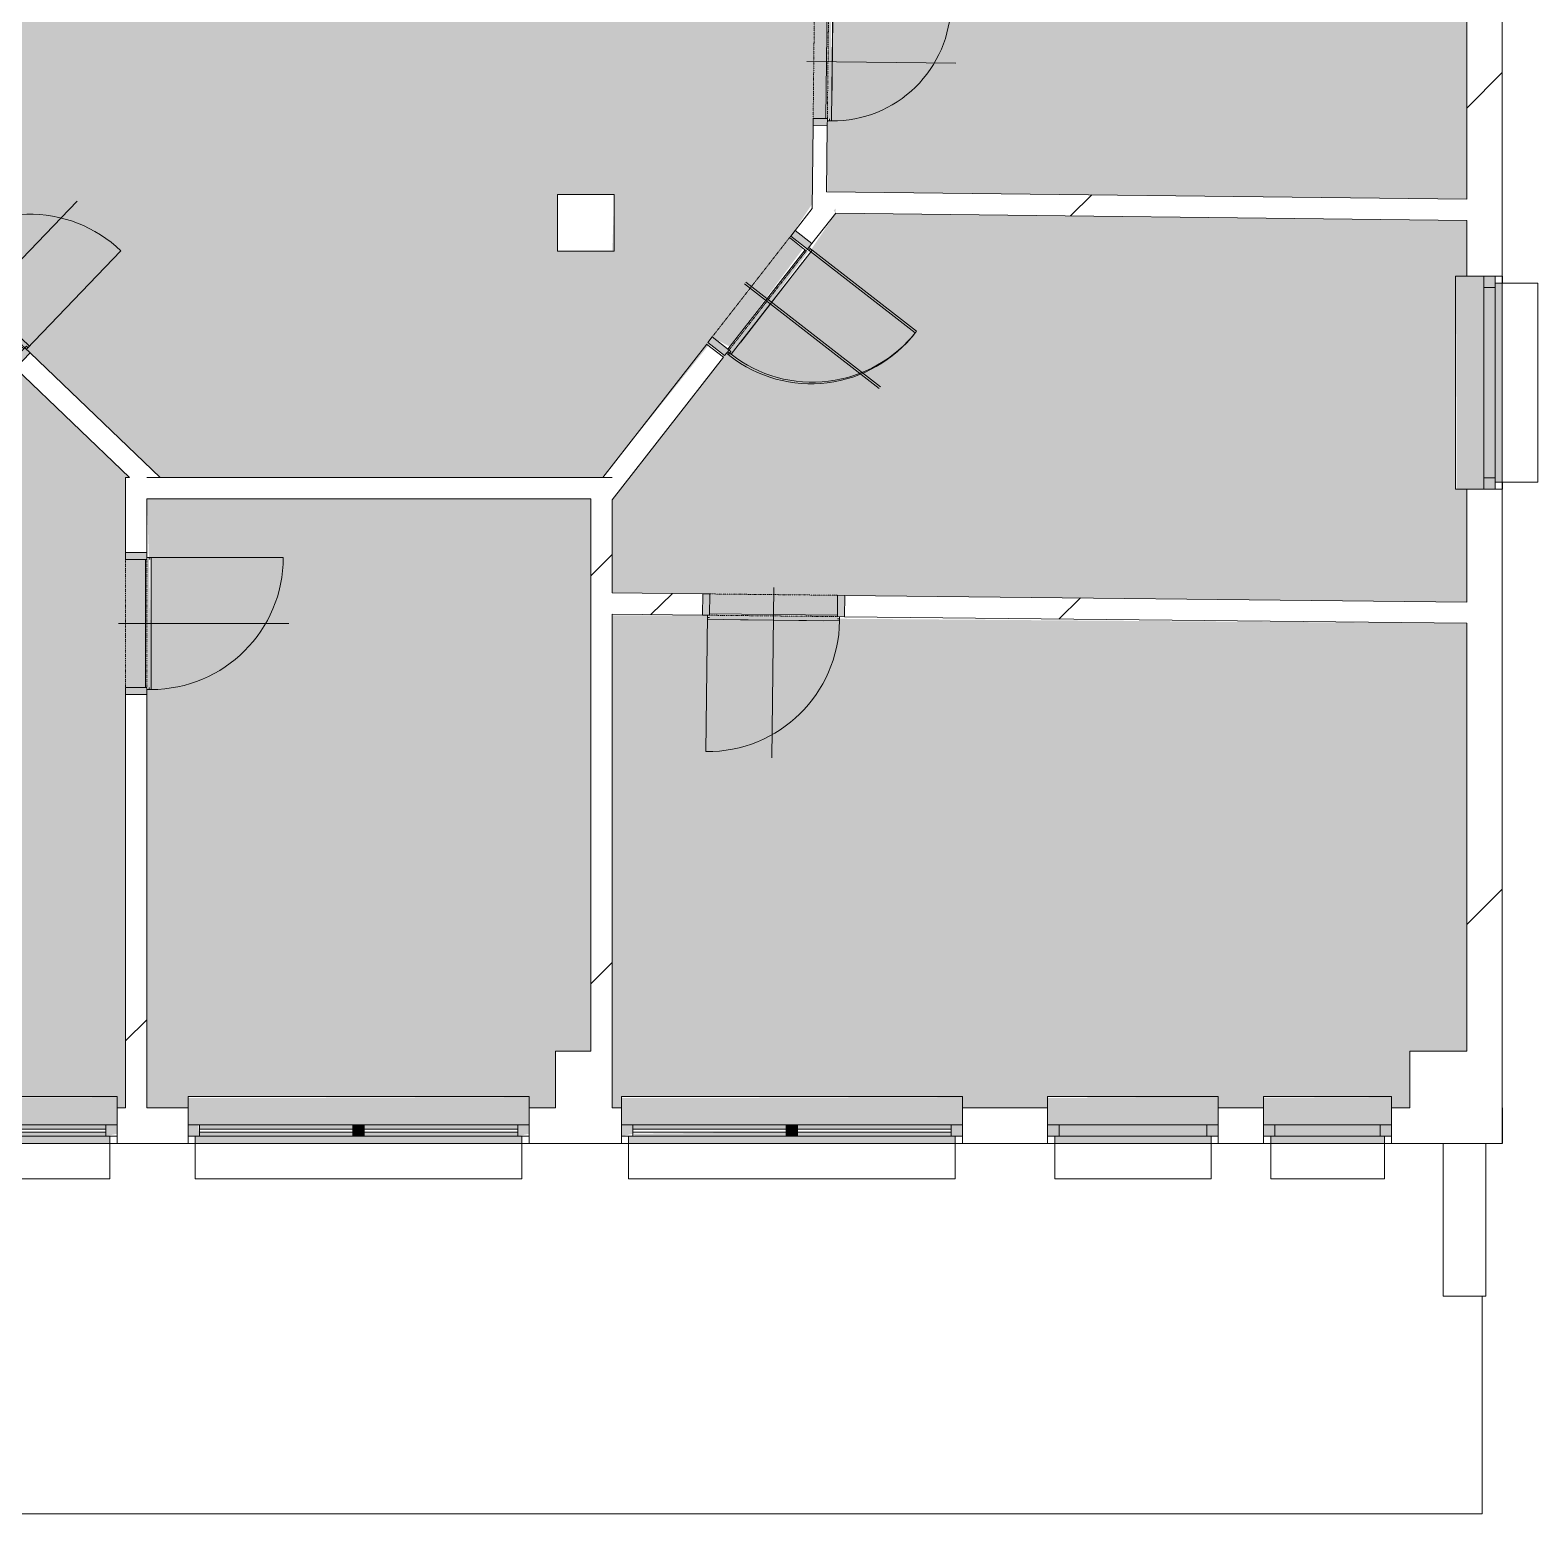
# Model space of a CAD drawing. Header units: millimetres. Extents: x -19993 to 479964, y -45352 to 20466.
# Drawn here: x 398029 to 408641, y -31577 to -21133 of the extents above; entities that cross this region are included whole.
import ezdxf

# ---------------------------------------------------------------- set-up
doc = ezdxf.new("R2010")
doc.units = ezdxf.units.MM
doc.linetypes.add('Čerchovaná se dvěma tečkami', pattern=[2.59, 1, -0.53, 0, -0.53, 0, -0.53])
for name, color, linetype, lineweight in [('A-DETL-THIN', 151, 'Continuous', 9), ('A-DOOR', 31, 'Continuous', 9), ('A-DOOR-FRAM', 31, 'Continuous', 9), ('A-FLOR', 192, 'Continuous', 9), ('A-GENM', 13, 'Continuous', 9), ('A-GLAZ', 151, 'Continuous', 9), ('A-WALL', 113, 'Continuous', 9), ('A-WALL-PATT', 111, 'Continuous', 25), ('Q-SPCQ', 91, 'Continuous', 9), ('S-COLS', 52, 'Continuous', 9)]:
    doc.layers.add(name, color=color, linetype=linetype, lineweight=lineweight)
pattern_1 = [(45, (312002, 0), (-7184.2, 7184.2), []), (45, (314875, -3e-12), (-7184.2, 7184.2), []), (45, (320623, -7e-12), (-4310.5, 10057.9), [4064, -2032, 67.06, -1964.94])]
pattern_2 = [(45, (312002, 0), (-7184.2, 7184.2), []), (45, (314875, 0), (-7184.2, 7184.2), []), (45, (320623, 0), (-4310.5, 10057.9), [4064, -2032, 67.06, -1964.94])]

# ---------------------------------------------------------------- blocks, each defined once
blk = doc.blocks.new('OKNO_1k_nadsvetlik - OKNO_1k_nadsvetlik_1500x1800-1969463-Mapka _ závislý 16')
at = {"layer": 'A-GLAZ'}
h = blk.add_hatch(color=256, dxfattribs=at)
h.paths.add_polyline_path([(-750, 5), (-750, -75), (-670, -75), (-670, 5)])
h.paths.add_polyline_path([(670, -75), (750, -75), (750, 5), (670, 5)])
blk.add_hatch(color=256, dxfattribs=at).paths.add_polyline_path([(670, 5), (-670, 5), (-670, -75), (670, -75)])
for p, q in [((-750, 5), (-670, 5)), ((670, 5), (-670, 5)), ((-670, 5), (-670, -75)), ((670, 5), (750, 5)), ((670, -75), (670, 5)), ((-750, -75), (-700, -75)), ((-670, -75), (-750, -75)), ((-700, -75), (-700, -125)), ((-670, -75), (670, -75)), ((750, -75), (670, -75)), ((700, -75), (750, -75)), ((700, -125), (700, -75)), ((-700, -126), (-750, -126)), ((750, -126), (700, -126))]:
    blk.add_line(p, q, dxfattribs=at)
blk = doc.blocks.new('parapet s nosem_vnitní - parapet s nosem_vnitní-1280316-Mapka _ závislý 16')
at = {"layer": 'A-GENM'}
for points in [[(-750, 197), (-750, 190), (-750, 199)], [(-750, 190), (-750, 0), (750, 0), (750, 190)]]:
    blk.add_hatch(color=151, dxfattribs=at).paths.add_polyline_path(points)
for p, q in [((750, 200), (-750, 200)), ((-750, 200), (-750, 190)), ((750, 200), (-750, 200)), ((-750, 120), (-750, 190)), ((750, 190), (750, 200)), ((750, 190), (750, 120))]:
    blk.add_line(p, q, dxfattribs=at)
blk = doc.blocks.new('parapet_ext - parapet_ext-1802102-Mapka _ závislý 16')
at = {"layer": 'Q-SPCQ'}
blk.add_hatch(color=151, dxfattribs=at).paths.add_polyline_path([(-700, 0), (-700, -50), (700, -50), (700, 0), (-670, 0)])
for p, q in [((-700, -300), (-700, -51)), ((700, -51), (700, -300)), ((700, -300), (-700, -300))]:
    blk.add_line(p, q, dxfattribs=at)
blk = doc.blocks.new('OKNO_2k_nadsvetlik - OKNO_2k_nadsvetlik 1800x2400-1972502-Mapka _ závislý 16')
at = {"layer": 'A-GLAZ'}
h = blk.add_hatch(color=256, dxfattribs=at)
h.paths.add_polyline_path([(-1120, 75), (-1200, 57), (-1200, -5), (-1120, -5), (-1120, 57)])
h.paths.add_polyline_path([(1200, 75), (1120, 75), (1120, -5), (1200, -5)])
h = blk.add_hatch(color=256, dxfattribs=at)
h.paths.add_polyline_path([(284, 75), (40, 75), (40, 45), (1120, 45), (1120, 75)])
h.paths.add_polyline_path([(-1120, 75), (-1120, 45), (-40, 45), (-40, 75), (-743, 75)])
h.paths.add_polyline_path([(40, 25), (40, -5), (1120, -5), (1120, 25), (284, 25)])
h.paths.add_polyline_path([(-743, 25), (-1120, 25), (-1120, -5), (-40, -5), (-40, 25)])
for points in [[(-40, -5), (40, -5), (40, 75), (-40, 75)], [(40, 45), (40, 25), (284, 45)]]:
    blk.add_hatch(color=256, dxfattribs=at).paths.add_polyline_path(points)
for p, q in [((-1150, 126), (-1200, 126)), ((-1150, 75), (-1150, 125)), ((1200, 126), (1150, 126)), ((1150, 125), (1150, 75)), ((-1200, 75), (-1150, 75)), ((-1120, 75), (-1200, 75)), ((-1120, -5), (-1120, 75)), ((-40, 75), (-1120, 75)), ((-40, 45), (-1120, 45)), ((-1120, 45), (-1120, 25)), ((-1120, 25), (-40, 25)), ((40, 75), (-40, 75)), ((-40, 75), (-40, -5)), ((-40, 25), (-40, 45)), ((1120, 75), (40, 75)), ((40, -5), (40, 75)), ((1120, 45), (40, 45)), ((40, 45), (40, 25)), ((40, 25), (1120, 25)), ((1200, 75), (1120, 75)), ((1120, 75), (1120, -5)), ((1120, 25), (1120, 45)), ((1150, 75), (1200, 75)), ((-1200, -5), (-1120, -5)), ((-1120, -5), (-40, -5)), ((-40, -5), (40, -5)), ((40, -5), (1120, -5)), ((1120, -5), (1200, -5))]:
    blk.add_line(p, q, dxfattribs=at)
blk = doc.blocks.new('parapet s nosem_vnitní - parapet s nosem_vnitní-V70-Mapka _ závislý 16')
at = {"layer": 'A-GENM'}
blk.add_hatch(color=151, dxfattribs=at).paths.add_polyline_path([(40, 0), (-1200, 0), (-1200, -190), (1200, -190), (1200, 0), (284, 0)])
for p, q in [((-1200, -190), (-1200, -120)), ((-1200, -190), (-1200, -200)), ((-1200, -200), (1200, -200)), ((-1200, -200), (1200, -200)), ((1200, -120), (1200, -190)), ((1200, -200), (1200, -190))]:
    blk.add_line(p, q, dxfattribs=at)
blk = doc.blocks.new('parapet_ext - parapet_ext-1801991-Mapka _ závislý 16')
at = {"layer": 'Q-SPCQ'}
blk.add_hatch(color=151, dxfattribs=at).paths.add_polyline_path([(-1150, 50), (-1150, 0), (1150, 0), (1150, 50), (-1120, 50)])
for p, q in [((-1150, 51), (-1150, 300)), ((-1150, 300), (1150, 300)), ((1150, 300), (1150, 51))]:
    blk.add_line(p, q, dxfattribs=at)
blk = doc.blocks.new('OKNO_2k_nadsvetlik - OKNO_2k_nadsvetlik 2400 x 1850-1972488-Mapka _ závislý 16')
at = {"layer": 'A-GLAZ'}
h = blk.add_hatch(color=256, dxfattribs=at)
h.paths.add_polyline_path([(1130, 75), (1120, 75), (1130, -5), (1200, -5), (1200, 75)])
h.paths.add_polyline_path([(-1120, 75), (-1200, 57), (-1200, -5), (-1120, -5), (-1120, 57)])
h = blk.add_hatch(color=256, dxfattribs=at)
h.paths.add_polyline_path([(1120, 75), (40, 75), (40, 45), (1120, 45)])
h.paths.add_polyline_path([(-1120, 75), (-1120, 45), (-40, 45), (-40, 75), (-923, 75)])
h.paths.add_polyline_path([(-1120, 25), (-1120, -5), (-40, -5), (-40, 25), (-923, 25)])
h.paths.add_polyline_path([(40, 25), (40, -5), (1120, -5), (1120, 25)])
blk.add_hatch(color=256, dxfattribs=at).paths.add_polyline_path([(-40, -5), (40, -5), (40, 75), (-40, 75)])
for p, q in [((-1150, 126), (-1200, 126)), ((-1150, 75), (-1150, 125)), ((1200, 126), (1150, 126)), ((1150, 125), (1150, 75)), ((-1200, 75), (-1150, 75)), ((-1120, 75), (-1200, 75)), ((-1120, -5), (-1120, 75)), ((-40, 75), (-1120, 75)), ((-40, 45), (-1120, 45)), ((-1120, 45), (-1120, 25)), ((-1120, 25), (-40, 25)), ((40, 75), (-40, 75)), ((-40, 75), (-40, -5)), ((-40, 25), (-40, 45)), ((1120, 75), (40, 75)), ((40, -5), (40, 75)), ((1120, 45), (40, 45)), ((40, 45), (40, 25)), ((40, 25), (1120, 25)), ((1200, 75), (1120, 75)), ((1120, 75), (1120, -5)), ((1120, 25), (1120, 45)), ((1150, 75), (1200, 75)), ((-1200, -5), (-1120, -5)), ((-1120, -5), (-40, -5)), ((-40, -5), (40, -5)), ((40, -5), (1120, -5)), ((1120, -5), (1200, -5))]:
    blk.add_line(p, q, dxfattribs=at)
blk = doc.blocks.new('OKNO_2k_nadsvetlik - OKNO_2k_nadsvetlik 2400 x 1850-V71-Mapka _ závislý 16')
at = {"layer": 'A-GLAZ'}
h = blk.add_hatch(color=256, dxfattribs=at)
h.paths.add_polyline_path([(-1120, 75), (-1200, 75), (-1200, -5), (-1120, -5)])
h.paths.add_polyline_path([(1200, 75), (1120, 57), (1120, -5), (1200, -5), (1200, 57)])
h = blk.add_hatch(color=256, dxfattribs=at)
h.paths.add_polyline_path([(40, 75), (40, 45), (1120, 57), (1100, 75), (73, 75)])
h.paths.add_polyline_path([(-40, 75), (-1120, 75), (-1120, 45), (-40, 45)])
h.paths.add_polyline_path([(1120, 25), (40, 25), (40, -5), (1120, -5)])
h.paths.add_polyline_path([(-1120, 25), (-1120, -5), (-40, -5), (-40, 25)])
blk.add_hatch(color=256, dxfattribs=at).paths.add_polyline_path([(-40, -5), (40, -5), (40, 75), (-40, 75)])
for p, q in [((-1150, 126), (-1200, 126)), ((-1150, 75), (-1150, 125)), ((1200, 126), (1150, 126)), ((1150, 125), (1150, 75)), ((-1200, 75), (-1150, 75)), ((-1120, 75), (-1200, 75)), ((-1120, -5), (-1120, 75)), ((-40, 75), (-1120, 75)), ((-40, 45), (-1120, 45)), ((-1120, 45), (-1120, 25)), ((-1120, 25), (-40, 25)), ((40, 75), (-40, 75)), ((-40, 75), (-40, -5)), ((-40, 25), (-40, 45)), ((1120, 75), (40, 75)), ((40, -5), (40, 75)), ((1120, 45), (40, 45)), ((40, 45), (40, 25)), ((40, 25), (1120, 25)), ((1200, 75), (1120, 75)), ((1120, 75), (1120, -5)), ((1120, 25), (1120, 45)), ((1150, 75), (1200, 75)), ((-1200, -5), (-1120, -5)), ((-1120, -5), (-40, -5)), ((-40, -5), (40, -5)), ((40, -5), (1120, -5)), ((1120, -5), (1200, -5))]:
    blk.add_line(p, q, dxfattribs=at)
blk = doc.blocks.new('OKNO_1k_nadsvetlik - OKNO_1k_nadsvetlik_900 x 1850-1969447-Mapka _ závislý 16')
at = {"layer": 'A-GLAZ'}
h = blk.add_hatch(color=256, dxfattribs=at)
h.paths.add_polyline_path([(450, 75), (370, 75), (370, -5), (450, -5)])
h.paths.add_polyline_path([(-450, 75), (-450, -5), (-370, -5), (-370, 75)])
blk.add_hatch(color=256, dxfattribs=at).paths.add_polyline_path([(-370, 75), (-370, -5), (370, -5), (370, 75), (-264, 75)])
for p, q in [((-400, 126), (-450, 126)), ((-400, 75), (-400, 125)), ((450, 126), (400, 126)), ((400, 125), (400, 75)), ((-450, 75), (-400, 75)), ((-370, 75), (-450, 75)), ((370, 75), (-370, 75)), ((-370, 75), (-370, -5)), ((450, 75), (370, 75)), ((370, -5), (370, 75)), ((400, 75), (450, 75)), ((-450, -5), (-370, -5)), ((-370, -5), (370, -5)), ((370, -5), (450, -5))]:
    blk.add_line(p, q, dxfattribs=at)
blk = doc.blocks.new('parapet s nosem_vnitní - parapet s nosem_vnitní-V72-Mapka _ závislý 16')
at = {"layer": 'A-GENM'}
for points in [[(-264, 0), (-450, 0), (-450, -190), (450, -190), (450, 0), (370, 0)], [(-450, -190), (-450, -195), (-264, -190)]]:
    blk.add_hatch(color=151, dxfattribs=at).paths.add_polyline_path(points)
for p, q in [((-450, -190), (-450, -120)), ((-450, -190), (-450, -200)), ((-450, -200), (450, -200)), ((-450, -200), (450, -200)), ((450, -120), (450, -190)), ((450, -200), (450, -190))]:
    blk.add_line(p, q, dxfattribs=at)
blk = doc.blocks.new('parapet_ext - parapet_ext-V73-Mapka _ závislý 16')
at = {"layer": 'Q-SPCQ'}
blk.add_hatch(color=151, dxfattribs=at).paths.add_polyline_path([(-370, 50), (-400, 50), (-400, 0), (400, 0), (400, 50), (-264, 50)])
for p, q in [((-400, 51), (-400, 300)), ((-400, 300), (400, 300)), ((400, 300), (400, 51))]:
    blk.add_line(p, q, dxfattribs=at)
blk = doc.blocks.new('OKNO_1k_nadsvetlik - OKNO_1k_nadsvetlik_1200 x 1850-V74-Mapka _ závislý 16')
at = {"layer": 'A-GLAZ'}
h = blk.add_hatch(color=256, dxfattribs=at)
h.paths.add_polyline_path([(520, 75), (520, -5), (600, -5), (600, 75)])
h.paths.add_polyline_path([(-600, 75), (-600, -5), (-520, -5), (-520, 75)])
blk.add_hatch(color=256, dxfattribs=at).paths.add_polyline_path([(-520, 75), (-520, -5), (520, -5), (520, 75), (419, 75)])
for p, q in [((-550, 126), (-600, 126)), ((-550, 75), (-550, 125)), ((600, 126), (550, 126)), ((550, 125), (550, 75)), ((-600, 75), (-550, 75)), ((-520, 75), (-600, 75)), ((520, 75), (-520, 75)), ((-520, 75), (-520, -5)), ((600, 75), (520, 75)), ((520, -5), (520, 75)), ((550, 75), (600, 75)), ((-600, -5), (-520, -5)), ((-520, -5), (520, -5)), ((520, -5), (600, -5))]:
    blk.add_line(p, q, dxfattribs=at)
blk = doc.blocks.new('parapet s nosem_vnitní - parapet s nosem_vnitní-V75-Mapka _ závislý 16')
at = {"layer": 'A-GENM'}
for points in [[(600, 0), (-600, 0), (-600, -190), (600, -190), (600, -120)], [(-600, -190), (-600, -197), (419, -190)]]:
    blk.add_hatch(color=151, dxfattribs=at).paths.add_polyline_path(points)
for p, q in [((-600, -190), (-600, -120)), ((-600, -190), (-600, -200)), ((-600, -200), (600, -200)), ((-600, -200), (600, -200)), ((600, -120), (600, -190)), ((600, -200), (600, -190))]:
    blk.add_line(p, q, dxfattribs=at)
blk = doc.blocks.new('parapet_ext - parapet_ext-V69-Mapka _ závislý 16')
at = {"layer": 'Q-SPCQ'}
blk.add_hatch(color=151, dxfattribs=at).paths.add_polyline_path([(-520, 50), (-550, 50), (-550, 0), (550, 0), (550, 50), (-195, 50)])
for p, q in [((-550, 51), (-550, 300)), ((-550, 300), (550, 300)), ((550, 300), (550, 51))]:
    blk.add_line(p, q, dxfattribs=at)
blk = doc.blocks.new('DVERE_1k_oblozka - DD03_01_800x1970_koupelna-V102-Mapka _ závislý 16')
at = {"layer": 'A-DOOR'}
h = blk.add_hatch(color=151, dxfattribs=at)
h.paths.add_polyline_path([(450, 47), (400, 47), (400, -53), (450, -53)])
h.paths.add_polyline_path([(-400, 47), (-450, 47), (-450, -53), (-400, -53)])
blk.add_hatch(color=151, dxfattribs=at).paths.add_polyline_path([(415, 77), (-400, 62), (-400, 37), (400, 47), (400, 62)])
for p, q in [((-415, 47), (-415, 907)), ((0, -103), (0, 947)), ((-400, 47), (-450, 47)), ((-450, 47), (-450, -53)), ((415, 77), (-415, 77)), ((-415, 77), (-415, 62)), ((-415, 62), (-415, 77)), ((-415, 62), (-400, 62)), ((-400, -53), (-400, 47)), ((-400, 37), (400, 37)), ((305, 77), (-305, 77)), ((400, 62), (415, 62)), ((415, 62), (400, 62)), ((450, 47), (400, 47)), ((400, 47), (400, -53)), ((415, 62), (415, 77)), ((415, 77), (415, 47)), ((450, -53), (450, 47)), ((-450, -53), (-400, -53)), ((400, -53), (450, -53))]:
    blk.add_line(p, q, dxfattribs=at)
at = {"layer": 'A-DOOR', "linetype": 'Čerchovaná se dvěma tečkami'}
for p, q in [((-400, 47), (400, 47)), ((-400, -53), (400, -53))]:
    blk.add_line(p, q, dxfattribs=at)
at = {"layer": 'A-DOOR'}
blk.add_arc((-415, 77), 830, 360, 90, dxfattribs=at)
at = {"layer": 'A-DOOR-FRAM'}
for p, q in [((-400, 47), (-450, 47)), ((-400, -53), (-400, 47)), ((400, 47), (400, -53)), ((400, 47), (450, 47)), ((-450, -53), (-400, -53)), ((450, -53), (400, -53))]:
    blk.add_line(p, q, dxfattribs=at)
blk = doc.blocks.new('DVERE_1k_oblozka - DD03_01_900x1970_koupelna-1549520-Mapka _ závislý 16')
at = {"layer": 'A-DOOR'}
h = blk.add_hatch(color=151, dxfattribs=at)
h.paths.add_polyline_path([(500, 72), (450, 72), (450, -78), (500, -78)])
h.paths.add_polyline_path([(-450, 72), (-500, 72), (-500, -78), (-450, -78)])
blk.add_hatch(color=151, dxfattribs=at).paths.add_polyline_path([(465, 102), (-450, 87), (-429, 62), (450, 72), (450, 87)])
for p, q in [((0, -128), (0, 1072)), ((-465, 72), (-465, 1032)), ((-450, 72), (-500, 72)), ((-500, 72), (-500, -78)), ((465, 102), (-465, 102)), ((-465, 102), (-465, 87)), ((-465, 87), (-465, 102)), ((-465, 87), (-450, 87)), ((-450, 87), (-465, 87)), ((-450, -78), (-450, 72)), ((-436, 62), (450, 62)), ((355, 102), (-355, 102)), ((450, 62), (450, 87)), ((450, 87), (465, 87)), ((500, 72), (450, 72)), ((450, 72), (450, -78)), ((465, 87), (465, 102)), ((465, 102), (465, 72)), ((500, -78), (500, 72)), ((-500, -78), (-450, -78)), ((450, -78), (500, -78))]:
    blk.add_line(p, q, dxfattribs=at)
at = {"layer": 'A-DOOR', "linetype": 'Čerchovaná se dvěma tečkami'}
for p, q in [((-450, 72), (450, 72)), ((-450, -78), (450, -78))]:
    blk.add_line(p, q, dxfattribs=at)
at = {"layer": 'A-DOOR'}
blk.add_arc((-465, 102), 930, 360, 90, dxfattribs=at)
at = {"layer": 'A-DOOR-FRAM'}
for p, q in [((-450, 72), (-500, 72)), ((-450, -78), (-450, 72)), ((450, 72), (450, -78)), ((450, 72), (500, 72)), ((-500, -78), (-450, -78)), ((500, -78), (450, -78))]:
    blk.add_line(p, q, dxfattribs=at)
blk = doc.blocks.new('DVERE_1k_oblozka - DD03_01_900x1970_koupelna-V103-Mapka _ závislý 16')
at = {"layer": 'A-DOOR'}
h = blk.add_hatch(color=151, dxfattribs=at)
h.paths.add_polyline_path([(500, -72), (500, 78), (450, 78), (450, -72)])
h.paths.add_polyline_path([(-450, -72), (-450, 78), (-500, 78), (-500, -72)])
blk.add_hatch(color=151, dxfattribs=at).paths.add_polyline_path([(465, -102), (450, -62), (-450, -72), (-465, -102)])
for p, q in [((0, 128), (0, -1072)), ((-500, 78), (-450, 78)), ((-500, -72), (-500, 78)), ((-450, 78), (-450, -72)), ((450, 78), (500, 78)), ((450, -72), (450, 78)), ((500, 78), (500, -72)), ((-450, -72), (-500, -72)), ((-465, -72), (-465, -1032)), ((-465, -87), (-450, -87)), ((-465, -102), (-465, -87)), ((-450, -87), (-465, -87)), ((465, -102), (-465, -102)), ((-450, -62), (450, -62)), ((355, -102), (-355, -102)), ((500, -72), (450, -72)), ((450, -87), (465, -87)), ((465, -102), (465, -72)), ((465, -87), (465, -102)), ((465, -102), (465, -87))]:
    blk.add_line(p, q, dxfattribs=at)
at = {"layer": 'A-DOOR', "linetype": 'Čerchovaná se dvěma tečkami'}
for p, q in [((-450, 78), (450, 78)), ((-450, -72), (450, -72))]:
    blk.add_line(p, q, dxfattribs=at)
at = {"layer": 'A-DOOR'}
blk.add_arc((-465, -102), 930, 270, 0, dxfattribs=at)
at = {"layer": 'A-DOOR-FRAM'}
for p, q in [((-500, 78), (-450, 78)), ((-450, 78), (-450, -72)), ((450, -72), (450, 78)), ((500, 78), (450, 78)), ((-450, -72), (-500, -72)), ((450, -72), (500, -72))]:
    blk.add_line(p, q, dxfattribs=at)
blk = doc.blocks.new('DVERE_1k_oblozka - DD03_01_900x1970_koupelna-V104-Mapka _ závislý 16')
at = {"layer": 'A-DOOR'}
h = blk.add_hatch(color=151, dxfattribs=at)
h.paths.add_polyline_path([(500, -78), (500, 72), (450, 72), (450, -78)])
h.paths.add_polyline_path([(-450, 72), (-500, 72), (-500, -78), (-450, -78)])
blk.add_hatch(color=151, dxfattribs=at).paths.add_polyline_path([(465, 102), (-450, 87), (-450, 62), (450, 72), (450, 87)])
for p, q in [((0, -128), (0, 1072)), ((-465, 72), (-465, 1032)), ((-450, 72), (-500, 72)), ((-500, 72), (-500, -78)), ((465, 102), (-465, 102)), ((-465, 102), (-465, 87)), ((-465, 87), (-450, 87)), ((-450, -78), (-450, 72)), ((-450, 62), (450, 62)), ((355, 102), (-355, 102)), ((450, 87), (465, 87)), ((500, 72), (450, 72)), ((450, 72), (450, -78)), ((465, 87), (465, 102)), ((465, 102), (465, 72)), ((500, -78), (500, 72)), ((-500, -78), (-450, -78)), ((450, -78), (500, -78))]:
    blk.add_line(p, q, dxfattribs=at)
at = {"layer": 'A-DOOR', "linetype": 'Čerchovaná se dvěma tečkami'}
for p, q in [((-450, 72), (450, 72)), ((-450, -78), (450, -78))]:
    blk.add_line(p, q, dxfattribs=at)
at = {"layer": 'A-DOOR'}
blk.add_arc((-465, 102), 930, 360, 90, dxfattribs=at)
at = {"layer": 'A-DOOR-FRAM'}
for p, q in [((-450, 72), (-500, 72)), ((-450, -78), (-450, 72)), ((450, 72), (450, -78)), ((450, 72), (500, 72)), ((-500, -78), (-450, -78)), ((500, -78), (450, -78))]:
    blk.add_line(p, q, dxfattribs=at)
blk = doc.blocks.new('DVERE_1k_oblozka - DD03_01_900x1970_koupelna-V105-Mapka _ závislý 16')
at = {"layer": 'A-DOOR'}
h = blk.add_hatch(color=151, dxfattribs=at)
h.paths.add_polyline_path([(-500, 78), (-500, -72), (-450, -72), (-450, 78)])
h.paths.add_polyline_path([(450, 78), (450, -72), (500, -72), (500, 78)])
blk.add_hatch(color=151, dxfattribs=at).paths.add_polyline_path([(-450, -62), (-465, -102), (450, -87), (440, -62), (-440, -62)])
for p, q in [((0, 128), (0, -1072)), ((-500, 78), (-450, 78)), ((-500, -72), (-500, 78)), ((-450, 78), (-450, -72)), ((450, 78), (500, 78)), ((450, -72), (450, 78)), ((500, 78), (500, -72)), ((-450, -72), (-500, -72)), ((-465, -72), (-465, -1032)), ((-465, -87), (-450, -87)), ((-465, -102), (-465, -87)), ((-465, -87), (-465, -102)), ((-450, -87), (-465, -87)), ((465, -102), (-465, -102)), ((-450, -62), (450, -62)), ((-450, -87), (-450, -62)), ((355, -102), (-355, -102)), ((450, -62), (450, -87)), ((500, -72), (450, -72)), ((450, -87), (465, -87)), ((465, -87), (450, -87)), ((465, -102), (465, -72)), ((465, -87), (465, -102)), ((465, -102), (465, -87))]:
    blk.add_line(p, q, dxfattribs=at)
at = {"layer": 'A-DOOR', "linetype": 'Čerchovaná se dvěma tečkami'}
for p, q in [((-450, 78), (450, 78)), ((-450, -72), (450, -72))]:
    blk.add_line(p, q, dxfattribs=at)
at = {"layer": 'A-DOOR'}
blk.add_arc((-465, -102), 930, 270, 0, dxfattribs=at)
at = {"layer": 'A-DOOR-FRAM'}
for p, q in [((-500, 78), (-450, 78)), ((-450, 78), (-450, -72)), ((450, -72), (450, 78)), ((500, 78), (450, 78)), ((-450, -72), (-500, -72)), ((450, -72), (500, -72))]:
    blk.add_line(p, q, dxfattribs=at)
blk = doc.blocks.new('DVERE_1k_oblozka - DD03_01_900x1970_koupelna-V138-Mapka _ závislý 16')
at = {"layer": 'A-DOOR'}
h = blk.add_hatch(color=151, dxfattribs=at)
h.paths.add_polyline_path([(500, 72), (486, 72), (500, 55)])
h.paths.add_polyline_path([(-450, 72), (-464, 72), (-450, 55)])
blk.add_hatch(color=151, dxfattribs=at).paths.add_polyline_path([(465, 102), (436, 87), (450, 87)])
for p, q in [((0, -128), (0, 1072)), ((-465, 72), (-465, 1032)), ((-450, -78), (-450, 72)), ((355, 102), (-355, 102)), ((450, 87), (465, 87)), ((465, 87), (465, 102)), ((465, 102), (465, 72)), ((500, -78), (500, 72))]:
    blk.add_line(p, q, dxfattribs=at)
at = {"layer": 'A-DOOR', "linetype": 'Čerchovaná se dvěma tečkami'}
for p, q in [((-450, 72), (436, 72)), ((-450, -78), (436, -78))]:
    blk.add_line(p, q, dxfattribs=at)
at = {"layer": 'A-DOOR'}
blk.add_arc((-465, 102), 930, 360, 90, dxfattribs=at)
at = {"layer": 'A-DOOR-FRAM'}
blk.add_line((-450, -78), (-450, 72), dxfattribs=at)

msp = doc.modelspace()

# ---------------------------------------------------------------- hatches: boundary and pattern name
at = {"layer": 'A-FLOR'}
h = msp.add_hatch(color=151, dxfattribs=at)
h.paths.add_polyline_path([(382432, -30077), (382432, -29899), (383632, -29907), (383632, -30077), (383741, -30077), (383741, -29536), (384141, -29536), (384141, -24894), (383351, -24909), (383349, -24924), (382551, -24909), (382536, -24894), (381941, -24894), (381941, -30077)])
h.paths.add_polyline_path([(367451, -30047), (367451, -29899), (368651, -29907), (368651, -30047), (368952, -30047), (368952, -23684), (368235, -23708), (368230, -23718), (367330, -23703), (367329, -23693), (366163, -23700), (366163, -23970), (365743, -23970), (365743, -24139), (365822, -24139), (365813, -25639), (365743, -25639), (365743, -29536), (366143, -29536), (366162, -30047), (366251, -30047), (366251, -29902), (367151, -29907), (367151, -30047)])
h.paths.add_polyline_path([(369251, -30047), (369251, -29897), (371651, -29907), (371651, -30047), (371742, -30047), (371702, -26558), (373491, -25127), (373293, -24955), (373272, -24943), (372668, -24296), (372668, -24274), (372080, -23666), (369102, -23699), (369102, -30047)])
h.paths.add_polyline_path([(374651, -30047), (374866, -30047), (374866, -25177), (374631, -25192), (374631, -25207), (373731, -25192), (373716, -25177), (373681, -25177), (373669, -25177), (371853, -26630), (371892, -30047), (372251, -30047), (372251, -29897), (374651, -29907)])
h.paths.add_polyline_path([(375251, -30047), (375251, -29897), (377651, -29907), (377651, -30047), (377996, -30037), (377996, -26755), (376259, -25177), (376161, -25192), (376161, -25207), (375261, -25192), (375246, -25177), (375030, -25177), (375030, -30047)])
h.paths.add_polyline_path([(378146, -30047), (378241, -30037), (378241, -29847), (381841, -29847), (381841, -23687), (377762, -23687), (377210, -24290), (377200, -24312), (376574, -24937), (376554, -24937), (376410, -25102), (378146, -26688), (378146, -30037)])
h.paths.add_polyline_path([(390091, -28719), (390201, -28719), (390201, -28642), (391401, -28649), (391401, -28719), (391926, -28719), (391926, -23677), (391311, -23682), (391325, -23697), (390510, -23668), (390495, -23653), (390130, -23652), (390130, -23957), (389702, -23957), (389691, -26064), (389691, -28319), (390091, -28334), (390091, -28649)])
h.paths.add_polyline_path([(407611, -28719), (407741, -28719), (407741, -28319), (408141, -28319), (408141, -25308), (403711, -25276), (403725, -25291), (402811, -25267), (402795, -25252), (402126, -25252), (402126, -28719), (402191, -28719), (402191, -28640), (404591, -28649), (404591, -28719), (405191, -28719), (405191, -28642), (406391, -28649), (406391, -28719), (406711, -28719), (406711, -28644), (407611, -28649)])
h.paths.add_polyline_path([(391926, -22429), (391901, -22429), (391901, -21979), (392321, -21979), (392321, -22284), (392706, -22269), (392706, -22254), (393506, -22269), (393521, -22284), (394552, -22269), (394552, -22254), (395352, -22269), (395367, -22284), (396132, -22284), (396132, -22534), (397123, -22534), (397354, -22735), (397376, -22735), (398004, -23358), (398004, -23379), (398945, -24282), (402059, -24282), (402843, -23303), (402954, -23360), (403471, -22668), (403383, -22582), (403534, -22355), (403540, -21754), (403630, -21754), (403630, -20955), (403549, -20954), (403550, -20380), (403516, -20379), (403516, -19226), (403491, -19226), (403491, -19175), (403416, -19175), (403401, -18955), (403386, -18955), (403401, -18355), (403416, -18340), (403416, -17238), (400468, -17238), (400467, -17408), (399442, -17408), (399442, -17535), (398242, -17528), (398242, -17408), (398003, -17408), (398028, -20311), (397241, -20303), (397241, -20201), (396441, -20201), (396441, -20311), (393050, -20332), (391792, -20358), (391792, -20188), (391602, -20188), (391602, -20098), (390802, -20098), (390802, -20188), (389762, -20188), (389762, -18223), (389629, -18223), (389629, -17238), (387377, -17238), (387392, -17852), (387407, -17852), (387392, -18652), (387377, -18667), (387392, -19775), (387407, -19775), (387392, -20375), (387377, -20390), (387377, -20657), (385274, -20657), (385274, -20281), (385125, -20296), (385125, -20311), (384525, -20296), (384510, -20281), (384111, -20281), (384111, -21508), (383459, -21524), (383459, -21538), (382859, -21523), (382844, -21508), (381129, -21524), (381144, -21538), (380529, -21523), (380514, -21508), (380379, -21524), (380379, -21748), (379515, -21748), (379515, -21658), (378615, -21658), (378615, -21748), (375425, -21748), (373802, -20301), (373802, -18728), (373529, -18728), (373529, -18805), (372329, -18798), (372329, -18728), (372252, -18728), (372252, -20626), (372162, -20626), (372162, -21426), (372252, -21426), (372252, -21716), (367332, -21716), (367329, -22136), (365743, -22136), (365743, -22266), (365503, -22266), (365514, -23166), (365743, -23166), (365749, -23552), (367329, -23544), (367332, -23683), (368229, -23678), (368230, -23538), (370124, -23527), (370124, -23363), (370348, -23362), (370349, -23526), (372144, -23516), (373603, -25027), (376270, -25016), (377698, -23537), (381641, -23537), (381641, -23167), (381941, -23167), (381941, -24794), (384141, -24794), (384141, -23937), (383742, -23937), (383742, -23527), (385339, -23527), (385339, -22377), (388979, -22377), (388979, -21817), (390039, -21817), (390032, -23437), (389600, -23437), (389600, -23537), (390512, -23553), (390512, -23643), (391311, -23643), (391312, -23567), (391926, -23567), (391926, -22434)])
h.paths.add_polyline_path([(395726, -28719), (395726, -28319), (396126, -28334), (396131, -28719), (396241, -28719), (396241, -28640), (398641, -28649), (398641, -28719), (398701, -28719), (398701, -25759), (398841, -25759), (398837, -24859), (398701, -24859), (398701, -24282), (398728, -24282), (397889, -23477), (397977, -23368), (397337, -22753), (397240, -22854), (397063, -22684), (395732, -22684), (395732, -22434), (395352, -22434), (395352, -22294), (394552, -22294), (394552, -22434), (393506, -22434), (393506, -22294), (392706, -22294), (392706, -22434), (392026, -22434), (392026, -28590), (395601, -28599), (395601, -28719)])
h.paths.add_polyline_path([(401541, -28719), (401726, -28719), (401726, -28319), (401976, -28319), (401976, -24432), (398851, -24432), (398866, -24859), (398881, -24859), (398866, -25759), (398851, -25774), (398851, -28719), (399141, -28719), (399141, -28640), (401541, -28649)])
h.paths.add_polyline_path([(403711, -25251), (403712, -25111), (408141, -25158), (408141, -24364), (408063, -24364), (408071, -22864), (408141, -22864), (408141, -22473), (403699, -22421), (403523, -22682), (403526, -22692), (402948, -23402), (402932, -23405), (402126, -24439), (402126, -25094), (402812, -25102), (402812, -25242), (403711, -25251)])
h.paths.add_polyline_path([(384401, -25069), (384401, -24889), (389591, -24889), (389589, -23647), (384242, -23647), (384242, -24889), (384392, -24894), (384399, -25019)])
h.paths.add_polyline_path([(401741, -22689), (401741, -22289), (402141, -22289), (402126, -22689), (402059, -22689)])
h.paths.add_polyline_path([(403699, -22421), (403698, -22389), (403685, -22401)])
h.paths.add_polyline_path([(408141, -22323), (408141, -20426), (406624, -20479), (403655, -20443), (403670, -20950), (403679, -20956), (403655, -21755), (403640, -21771), (403640, -22270), (407726, -22318)])
h.paths.add_polyline_path([(378565, -21648), (378615, -21633), (378615, -21618), (379515, -21633), (379530, -21648), (380279, -21648), (380279, -18728), (379499, -18728), (379499, -18805), (378299, -18798), (378299, -18728), (378139, -18728), (378139, -19128), (377739, -19128), (377739, -18728), (377399, -18728), (377399, -18805), (376199, -18798), (376199, -18728), (375299, -18728), (375299, -18805), (374099, -18798), (374099, -18728), (373952, -18728), (373952, -20233), (375482, -21598), (378270, -21618), (378270, -21648)])
h.paths.add_polyline_path([(370452, -21566), (372152, -21565), (372137, -21426), (372122, -21426), (372137, -20626), (372152, -20611), (372152, -18728), (370452, -18728), (370460, -20311), (370477, -20311), (370460, -20412), (370452, -20412), (370452, -21565)])
h.paths.add_polyline_path([(380529, -21498), (381129, -21498), (381144, -21408), (381929, -21408), (381929, -19988), (381129, -20003), (381129, -20018), (380529, -20003), (380514, -19988), (380379, -20003), (380379, -21408), (380529, -21408)])
h.paths.add_polyline_path([(383459, -21498), (383459, -21408), (383604, -21408), (383591, -19988), (383459, -20003), (383459, -20018), (382859, -20003), (382844, -19988), (382029, -19988), (382029, -21408), (382859, -21408), (382859, -21498), (383349, -21498)])
h.paths.add_polyline_path([(384031, -21408), (384011, -20281), (383704, -20281), (383704, -21408), (384011, -21408)])
h.paths.add_polyline_path([(385374, -20557), (386179, -20557), (386179, -20392), (386269, -20392), (386269, -19792), (386179, -19792), (386179, -19337), (385374, -19337), (385374, -20442)])
h.paths.add_polyline_path([(386279, -20557), (387277, -20557), (387277, -20375), (387367, -20375), (387367, -19775), (387277, -19775), (387277, -19337), (386279, -19337), (386294, -19792), (386309, -19792), (386294, -20392), (386279, -20402), (386279, -20442)])
h.paths.add_polyline_path([(406624, -20379), (408141, -20315), (406428, -20329), (406452, -20377)])
h.paths.add_polyline_path([(384835, -20271), (385125, -20271), (385125, -20181), (385274, -20181), (385274, -19237), (385684, -19237), (385684, -17627), (383716, -17627), (383745, -18867), (384376, -18867), (384391, -20181), (384525, -20181), (384525, -20271)])
h.paths.add_polyline_path([(392112, -20231), (394038, -20191), (394038, -17408), (393753, -17408), (393753, -17535), (392553, -17528), (392553, -17408), (391953, -17408), (391953, -17535), (390753, -17528), (390753, -17408), (390252, -17408), (390252, -20088), (390802, -20073), (390802, -20058), (391602, -20073), (391617, -20088), (392112, -20088), (392112, -20191)])
h.paths.add_polyline_path([(396391, -20191), (396441, -20176), (396441, -20161), (397241, -20176), (397256, -20191), (397668, -20191), (397669, -20053), (397852, -20051), (397828, -17408), (397612, -17408), (397612, -17535), (396412, -17528), (396412, -17408), (395562, -17408), (395562, -17535), (394362, -17528), (394362, -17408), (394138, -17408), (394138, -20191), (396122, -20191)])
h.paths.add_polyline_path([(384011, -20181), (384276, -20181), (384276, -18967), (383521, -18967), (383521, -18728), (383291, -18733), (383291, -18805), (382141, -18798), (382141, -18728), (382029, -18728), (382029, -19888), (383704, -19888), (383704, -20181)])
h.paths.add_polyline_path([(380529, -19888), (381779, -19888), (381779, -18728), (381599, -18728), (381599, -18805), (380399, -18798), (380379, -19888), (380499, -19888)])
h.paths.add_polyline_path([(385851, -19237), (387277, -19237), (387277, -18652), (387367, -18652), (387367, -17852), (387277, -17852), (387277, -17627), (385784, -17627), (385784, -19237)])
h.paths.add_polyline_path([(366319, -19114), (370352, -19105), (370352, -19072), (366319, -19110)])
h.paths.add_polyline_path([(366119, -19114), (366119, -18912), (370352, -18872), (370352, -18728), (365743, -18728), (365749, -19114)])
h.paths.add_polyline_path([(403426, -18955), (403516, -18955), (403516, -18355), (403426, -18355)])
h.paths.add_polyline_path([(407287, -17928), (408141, -17928), (408141, -17488), (403516, -17488), (403516, -17928), (407208, -17928)])
h.paths.add_polyline_path([(396091, -17888), (395691, -17888), (395691, -17488), (396091, -17488), (396091, -17672)])
h.paths.add_polyline_path([(402128, -17888), (401728, -17866), (401728, -17488), (402128, -17488), (402128, -17880)])
h.paths.add_polyline_path([(385684, -17527), (387277, -17527), (387277, -17238), (383715, -17251), (383716, -17527), (384835, -17527)])
at = {"layer": 'A-WALL-PATT', "lineweight": 9}
h = msp.add_hatch(dxfattribs=at)
h.set_pattern_fill('FP_108', color=256, angle=45, style=0, pattern_type=2)
h.set_pattern_definition(pattern_1)
h.paths.add_polyline_path([(408366, -28719), (408391, -28719), (408391, -24364), (408141, -24364), (408141, -28719), (408215, -28719)])
h.paths.add_polyline_path([(408141, -22864), (408391, -22864), (408391, -17238), (408141, -17238), (408141, -22473)])
h = msp.add_hatch(dxfattribs=at)
h.set_pattern_fill('FP_142', color=256, angle=45, style=0, pattern_type=2)
h.set_pattern_definition([(44.363, (312002, 0), (-7103.9, 7263.6), []), (44.363, (314875, -32), (-7103.9, 7263.6), []), (44.363, (320622, -96), (-4198.4, 10105.2), [4064, -2032, 67.06, -1964.94])])
h.paths.add_polyline_path([(403533, -22389), (403595, -22309), (403634, -22339), (403635, -21805), (403540, -21805), (403534, -22270)])
h.paths.add_polyline_path([(403650, -20905), (403655, -20343), (403556, -20342), (403550, -20904), (403649, -20905)])
h = msp.add_hatch(dxfattribs=at)
h.set_pattern_fill('FP_143', color=256, angle=45, style=0, pattern_type=2)
h.set_pattern_definition([(44.326, (312002, 0), (-7099.2, 7268.2), []), (44.326, (314875, -34), (-7099.2, 7268.2), []), (44.326, (320622, -101), (-4191.9, 10107.9), [4064, -2032, 67.06, -1964.94])])
h.paths.add_polyline_path([(408141, -22473), (408141, -22323), (403635, -22270), (403655, -22355), (403714, -22401), (403714, -22421), (407741, -22468)])
h = msp.add_hatch(dxfattribs=at)
h.set_pattern_fill('FP_140', color=256, angle=45, style=0, pattern_type=2)
h.set_pattern_definition([(7.091, (312002, 0), (-1254.2, 10082.3), []), (7.091, (314269, -1766), (-1254.2, 10082.3), []), (7.091, (318804, -5297), (2778.7, 10584), [4064, -2032, 67.06, -1964.94])])
h.paths.add_polyline_path([(402126, -24439), (402895, -23424), (402791, -23342), (402059, -24282), (402126, -24282), (402126, -24317)])
h.paths.add_polyline_path([(403532, -22635), (403699, -22421), (403634, -22339), (403595, -22309), (403427, -22553), (403523, -22628)])
h = msp.add_hatch(dxfattribs=at)
h.set_pattern_fill('FP_139', color=256, angle=45, style=0, pattern_type=2)
h.set_pattern_definition([(1.199, (312002, 0), (-212.6, 10157.8), []), (1.199, (314076, -1989), (-212.6, 10157.8), []), (1.199, (318224, -5967), (3850.5, 10242.8), [4064, -2032, 67.06, -1964.94])])
h.paths.add_polyline_path([(398837, -24282), (398945, -24282), (398029, -23403), (397925, -23512), (398728, -24282), (398776, -24282)])
h.paths.add_polyline_path([(397204, -22820), (397308, -22711), (397256, -22684), (397063, -22684), (397171, -22788)])
h = msp.add_hatch(dxfattribs=at)
h.set_pattern_fill('FP_108', color=256, angle=45, style=0, pattern_type=2)
h.set_pattern_definition(pattern_1)
h.paths.add_polyline_path([(398701, -28719), (398851, -28719), (398851, -25809), (398701, -25809), (398701, -28334)])
h.paths.add_polyline_path([(398701, -24809), (398851, -24809), (398837, -24282), (398701, -24282), (398701, -24432)])
h = msp.add_hatch(dxfattribs=at)
h.set_pattern_fill('FP_108', color=256, angle=45, style=0, pattern_type=2)
h.set_pattern_definition(pattern_1)
h.paths.add_polyline_path([(401976, -24432), (401976, -24282), (398851, -24282), (398851, -24432), (401265, -24432)])
h = msp.add_hatch(dxfattribs=at)
h.set_pattern_fill('FP_108', color=256, angle=45, style=0, pattern_type=2)
h.set_pattern_definition(pattern_1)
h.paths.add_polyline_path([(401976, -28319), (402126, -28319), (402126, -24282), (401976, -24282), (401976, -27673)])
h = msp.add_hatch(dxfattribs=at)
h.set_pattern_fill('FP_141', color=256, angle=45, style=0, pattern_type=2)
h.set_pattern_definition([(44.393, (312002, 0), (-7107.6, 7260), []), (44.393, (314875, -30), (-7107.6, 7260), []), (44.393, (320622, -91), (-4203.7, 10103), [4064, -2032, 67.06, -1964.94])])
h.paths.add_polyline_path([(408141, -25308), (408141, -25158), (403762, -25112), (403762, -25262), (408025, -25307)])
h.paths.add_polyline_path([(402761, -25251), (402761, -25101), (402126, -25102), (402126, -25244)])
h = msp.add_hatch(dxfattribs=at)
h.set_pattern_fill('FP_108', color=256, angle=45, style=0, pattern_type=2)
h.set_pattern_definition(pattern_1)
h.paths.add_polyline_path([(408391, -28969), (408391, -28719), (407611, -28719), (407611, -28969), (408276, -28969)])
h.paths.add_polyline_path([(390201, -28969), (390201, -28719), (389691, -28719), (389691, -28969)])
h.paths.add_polyline_path([(391926, -28969), (392001, -28969), (392001, -28719), (391401, -28719), (391401, -28969)])
h.paths.add_polyline_path([(395876, -28969), (396241, -28969), (396241, -28719), (395601, -28719), (395601, -28969)])
h.paths.add_polyline_path([(406391, -28969), (406711, -28969), (406711, -28719), (406391, -28719)])
h.paths.add_polyline_path([(398701, -28969), (399141, -28969), (399141, -28719), (398641, -28719), (398641, -28969)])
h.paths.add_polyline_path([(405191, -28969), (405191, -28719), (404591, -28719), (404591, -28969)])
h.paths.add_polyline_path([(402191, -28969), (402191, -28719), (401541, -28719), (401541, -28969)])
h = msp.add_hatch(dxfattribs=at)
h.set_pattern_fill('FP_108', color=256, angle=45, style=0, pattern_type=2)
h.set_pattern_definition(pattern_1)
h.paths.add_polyline_path([(408392, -28969), (408391, -28719), (408391, -28969)])
h = msp.add_hatch(dxfattribs=at)
h.set_pattern_fill('FP_108', color=256, angle=45, style=0, pattern_type=2)
h.set_pattern_definition(pattern_1)
h.paths.add_polyline_path([(407976, -30044), (408276, -30044), (408276, -28969), (407976, -28969)])
at = {"layer": 'S-COLS'}
h = msp.add_hatch(dxfattribs=at)
h.set_pattern_fill('FP_150', color=256, style=0, pattern_type=2)
h.set_pattern_definition(pattern_2)
h.paths.add_polyline_path([(401741, -22289), (401741, -22689), (402141, -22689), (402141, -22289)])
h = msp.add_hatch(dxfattribs=at)
h.set_pattern_fill('FP_150', color=256, style=0, pattern_type=2)
h.set_pattern_definition(pattern_2)
h.paths.add_polyline_path([(401976, -28719), (402126, -28719), (402126, -28319), (401726, -28334), (401726, -28719)])
h = msp.add_hatch(dxfattribs=at)
h.set_pattern_fill('FP_150', color=256, style=0, pattern_type=2)
h.set_pattern_definition(pattern_2)
h.paths.add_polyline_path([(408141, -28719), (408141, -28319), (407741, -28334), (407741, -28719)])

# ---------------------------------------------------------------- linework, layer by layer
at = {"layer": 'A-DETL-THIN'}
for p, q in [((408391, -28969), (408391, -17143)), ((389441, -28969), (408391, -28969))]:
    msp.add_line(p, q, dxfattribs=at)
at = {"layer": 'A-FLOR'}
for p, q in [((408250, -31577), (408250, -30044)), ((395576, -31577), (408250, -31577))]:
    msp.add_line(p, q, dxfattribs=at)
at = {"layer": 'A-WALL'}
for p, q in [((408391, -22864), (408391, -17238)), ((408141, -20426), (408141, -22323)), ((403540, -21804), (403533, -22389)), ((403635, -22270), (403640, -21805)), ((408141, -22323), (403635, -22270)), ((403533, -22389), (403413, -22543)), ((403532, -22635), (403699, -22421)), ((403699, -22421), (408141, -22473)), ((408141, -22473), (408141, -22864)), ((408141, -22864), (408391, -22864)), ((402791, -23342), (402059, -24282)), ((398945, -24282), (398029, -23403)), ((402126, -24439), (402909, -23435)), ((397925, -23512), (398728, -24282)), ((398728, -24282), (398701, -24282)), ((398701, -24282), (398701, -24809)), ((398851, -24282), (402126, -24282)), ((408141, -24364), (408141, -25158)), ((408391, -24364), (408141, -24364)), ((408391, -28719), (408391, -24364)), ((398851, -24809), (398851, -24432)), ((398851, -24432), (401976, -24432)), ((401976, -24432), (401976, -28319)), ((402126, -25094), (402126, -24439)), ((402762, -25101), (402126, -25094)), ((408141, -25158), (403762, -25112)), ((402126, -28319), (402126, -25244)), ((402126, -25244), (402761, -25251)), ((403761, -25262), (408141, -25308)), ((408141, -25308), (408141, -28319)), ((398701, -25809), (398701, -28719)), ((398851, -28719), (398851, -25809)), ((398701, -28719), (398641, -28719)), ((398641, -28719), (398641, -28969)), ((399141, -28719), (398851, -28719)), ((399141, -28969), (399141, -28719)), ((401726, -28719), (401541, -28719)), ((401541, -28719), (401541, -28969)), ((402191, -28719), (402126, -28719)), ((402191, -28969), (402191, -28719)), ((405191, -28719), (404591, -28719)), ((404591, -28719), (404591, -28969)), ((405191, -28969), (405191, -28719)), ((406711, -28719), (406391, -28719)), ((406391, -28719), (406391, -28969)), ((406711, -28969), (406711, -28719)), ((407741, -28719), (407611, -28719)), ((407611, -28719), (407611, -28969)), ((408392, -28719), (408391, -28719)), ((408392, -28969), (408392, -28719)), ((398641, -28969), (399141, -28969)), ((401541, -28969), (402191, -28969)), ((404591, -28969), (405191, -28969)), ((406391, -28969), (406711, -28969)), ((407611, -28969), (407976, -28969)), ((407976, -28969), (407976, -30044)), ((408276, -28969), (408391, -28969)), ((408276, -30044), (408276, -28969)), ((407976, -30044), (408276, -30044))]:
    msp.add_line(p, q, dxfattribs=at)
at = {"layer": 'S-COLS'}
for p, q in [((402141, -22289), (401741, -22289)), ((401741, -22289), (401741, -22689)), ((402141, -22689), (402141, -22289)), ((401741, -22689), (402141, -22689)), ((401976, -28319), (401726, -28319)), ((401726, -28319), (401726, -28719)), ((402126, -28719), (402126, -28319)), ((408141, -28319), (407741, -28319)), ((407741, -28319), (407741, -28719))]:
    msp.add_line(p, q, dxfattribs=at)

# ---------------------------------------------------------------- block references
at = {"layer": 'A-DOOR'}
for name, p, rotation in [('DVERE_1k_oblozka - DD03_01_800x1970_koupelna-V102-Mapka _ závislý 16', (403598, -21355), 269.3629215509387), ('DVERE_1k_oblozka - DD03_01_900x1970_koupelna-V105-Mapka _ závislý 16', (397618, -23109), 136.1986383859568), ('DVERE_1k_oblozka - DD03_01_900x1970_koupelna-V138-Mapka _ závislý 16', (403159, -22996), 232.0913747374323), ('DVERE_1k_oblozka - DD03_01_900x1970_koupelna-1549520-Mapka _ závislý 16', (403168, -22985), 232.0913747374323), ('DVERE_1k_oblozka - DD03_01_900x1970_koupelna-V104-Mapka _ závislý 16', (398779, -25309), 269.9999999999999), ('DVERE_1k_oblozka - DD03_01_900x1970_koupelna-V103-Mapka _ závislý 16', (403262, -25184), 359.3925975847595)]:
    msp.add_blockref(name, p, dxfattribs=dict(at, rotation=rotation))
at = {"layer": 'A-GENM'}
for name, p, rotation in [('parapet s nosem_vnitní - parapet s nosem_vnitní-1280316-Mapka _ závislý 16', (408261, -23614), 90.00000000000017), ('parapet s nosem_vnitní - parapet s nosem_vnitní-V70-Mapka _ závislý 16', (397441, -28839), 180), ('parapet s nosem_vnitní - parapet s nosem_vnitní-V70-Mapka _ závislý 16', (400341, -28839), 180), ('parapet s nosem_vnitní - parapet s nosem_vnitní-V70-Mapka _ závislý 16', (403391, -28839), 180), ('parapet s nosem_vnitní - parapet s nosem_vnitní-V75-Mapka _ závislý 16', (405791, -28839), 180), ('parapet s nosem_vnitní - parapet s nosem_vnitní-V72-Mapka _ závislý 16', (407161, -28839), 180)]:
    msp.add_blockref(name, p, dxfattribs=dict(at, rotation=rotation))
at = {"layer": 'A-GLAZ'}
for name, p, rotation in [('OKNO_1k_nadsvetlik - OKNO_1k_nadsvetlik_1500x1800-1969463-Mapka _ závislý 16', (408266, -23614), 90.00000000000017), ('OKNO_2k_nadsvetlik - OKNO_2k_nadsvetlik 1800x2400-1972502-Mapka _ závislý 16', (397441, -28844), 180), ('OKNO_2k_nadsvetlik - OKNO_2k_nadsvetlik 2400 x 1850-1972488-Mapka _ závislý 16', (400341, -28844), 180), ('OKNO_2k_nadsvetlik - OKNO_2k_nadsvetlik 2400 x 1850-V71-Mapka _ závislý 16', (403391, -28844), 180), ('OKNO_1k_nadsvetlik - OKNO_1k_nadsvetlik_1200 x 1850-V74-Mapka _ závislý 16', (405791, -28844), 180), ('OKNO_1k_nadsvetlik - OKNO_1k_nadsvetlik_900 x 1850-1969447-Mapka _ závislý 16', (407161, -28844), 180)]:
    msp.add_blockref(name, p, dxfattribs=dict(at, rotation=rotation))
at = {"layer": 'Q-SPCQ'}
for name, p, rotation in [('parapet_ext - parapet_ext-1802102-Mapka _ závislý 16', (408341, -23614), 90.00000000000017), ('parapet_ext - parapet_ext-1801991-Mapka _ závislý 16', (397441, -28919), 180), ('parapet_ext - parapet_ext-1801991-Mapka _ závislý 16', (400341, -28919), 180), ('parapet_ext - parapet_ext-1801991-Mapka _ závislý 16', (403391, -28919), 180), ('parapet_ext - parapet_ext-V69-Mapka _ závislý 16', (405791, -28919), 180), ('parapet_ext - parapet_ext-V73-Mapka _ závislý 16', (407161, -28919), 180)]:
    msp.add_blockref(name, p, dxfattribs=dict(at, rotation=rotation))

doc.saveas('drawing.dxf')
